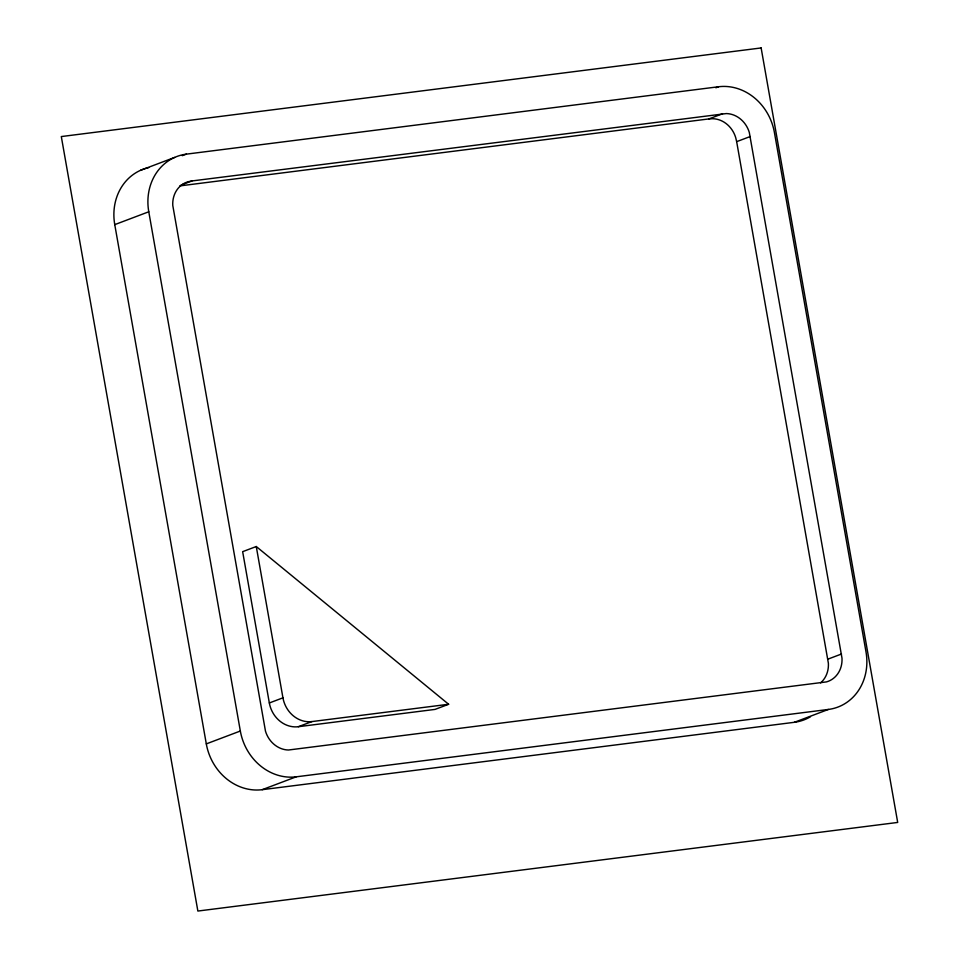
<?xml version="1.0" encoding="UTF-8"?>
<svg xmlns="http://www.w3.org/2000/svg" width="959" height="959" viewBox="0 0 959 959"><rect width="100%" height="100%" fill="white"/><g stroke="black" fill="none" stroke-linecap="round" stroke-linejoin="round"><path stroke-width="1.44" d="M140.577 170.294L174.61 157.432M182.306 155.682L186.394 154.135L718.579 86.754A52.757 46.835 69.3 0 1 774.428 132.558L865.989 651.808A52.757 46.835 69.3 0 1 828.372 709.444L794.34 722.307L262.167 789.689A52.757 46.835 69.3 0 1 206.305 743.884L114.756 224.634A52.757 46.835 69.3 0 1 148.729 167.621M181.047 185.063L191.932 180.951L726.287 113.57A25.246 22.417 69.3 0 1 749.303 132.438L841.99 658.15A25.246 22.417 69.3 0 1 826.502 681.897L288.479 750.01A25.246 22.417 69.3 0 1 265.475 731.142L172.776 205.43A25.246 22.417 69.3 0 1 188.264 181.695L191.932 180.951M114.756 224.634L148.777 211.771A52.757 46.835 69.3 0 1 186.394 154.135M715.858 87.784L718.579 86.754M179.812 185.902L708.917 118.916L722.523 113.773M820.604 682.88A25.246 22.417 69.3 0 0 828.384 663.292L736.656 141.656L750.262 136.514M256.269 546.522L242.651 551.665L269.335 702.971A27.367 24.287 69.3 0 0 298.297 726.718L435.026 709.408L448.632 704.266L256.269 546.522L282.941 697.828A27.367 24.287 69.3 0 0 311.915 721.576L448.632 704.266M269.335 702.971L282.941 697.828M206.305 743.884L240.337 731.022A52.757 46.835 69.3 0 0 296.187 776.826L828.372 709.444M298.297 726.718L311.915 721.576M262.167 789.689L296.187 776.826M827.905 659.145L841.511 654.002M708.917 118.916L712.681 118.712A25.246 22.417 69.3 0 1 735.685 137.581L736.656 141.656M148.777 211.771L240.337 731.022M810.487 716.745A52.757 46.835 69.3 0 1 794.34 722.307M761.134 47.95L61.304 136.562L197.866 911.05L897.696 822.438L761.134 47.95"/></g></svg>
